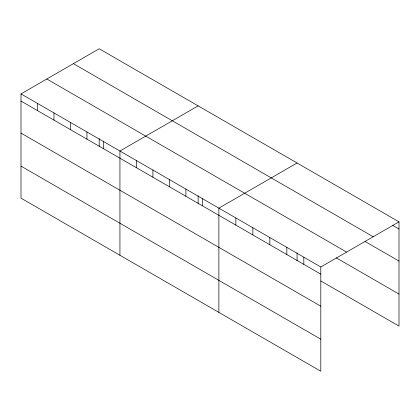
<?xml version="1.0" encoding="UTF-8"?>
<svg xmlns="http://www.w3.org/2000/svg" width="420" height="420" viewBox="0 0 420 420"><rect width="100%" height="100%" fill="white"/><g stroke="black" fill="none" stroke-linecap="round" stroke-linejoin="round"><path stroke-width="0.63" d="M21 93.902L320.806 266.994L320.806 371.243L21 198.151L21 93.902L99.194 48.757L399 221.849L399 326.099L320.849 280.98M198.13 105.877L119.936 151.022L119.936 255.271M297.066 162.997L218.873 208.142L218.873 312.391M320.806 266.994L399 221.849M392.768 225.435L399 229.031M73.39 63.651L373.196 236.749M365.022 241.447L399 261.062M46.804 79.002L346.61 252.095M336.142 257.775L399 294.068M21 101.078L320.806 274.176M21 133.114L320.806 306.206M21 166.115L320.806 339.213M303.818 257.182L303.818 264.364M297.066 252.866L297.066 260.71M286.829 247.375L286.829 254.557M269.84 237.568L269.84 244.75M252.851 227.761L252.851 234.938M235.862 217.948L235.862 225.131M202.382 198.623L202.382 205.8M198.13 195.746L198.13 203.59M185.897 189.1L185.897 196.282M169.407 179.582L169.407 186.764M152.917 170.058L152.917 177.24M136.427 160.54L136.427 167.722M103.446 141.498L103.446 148.68M99.194 138.626L99.194 146.47M86.956 131.98L86.956 139.162M70.471 122.462L70.471 129.638M53.98 112.938L53.98 120.12M37.49 103.42L37.49 110.602"/></g></svg>
